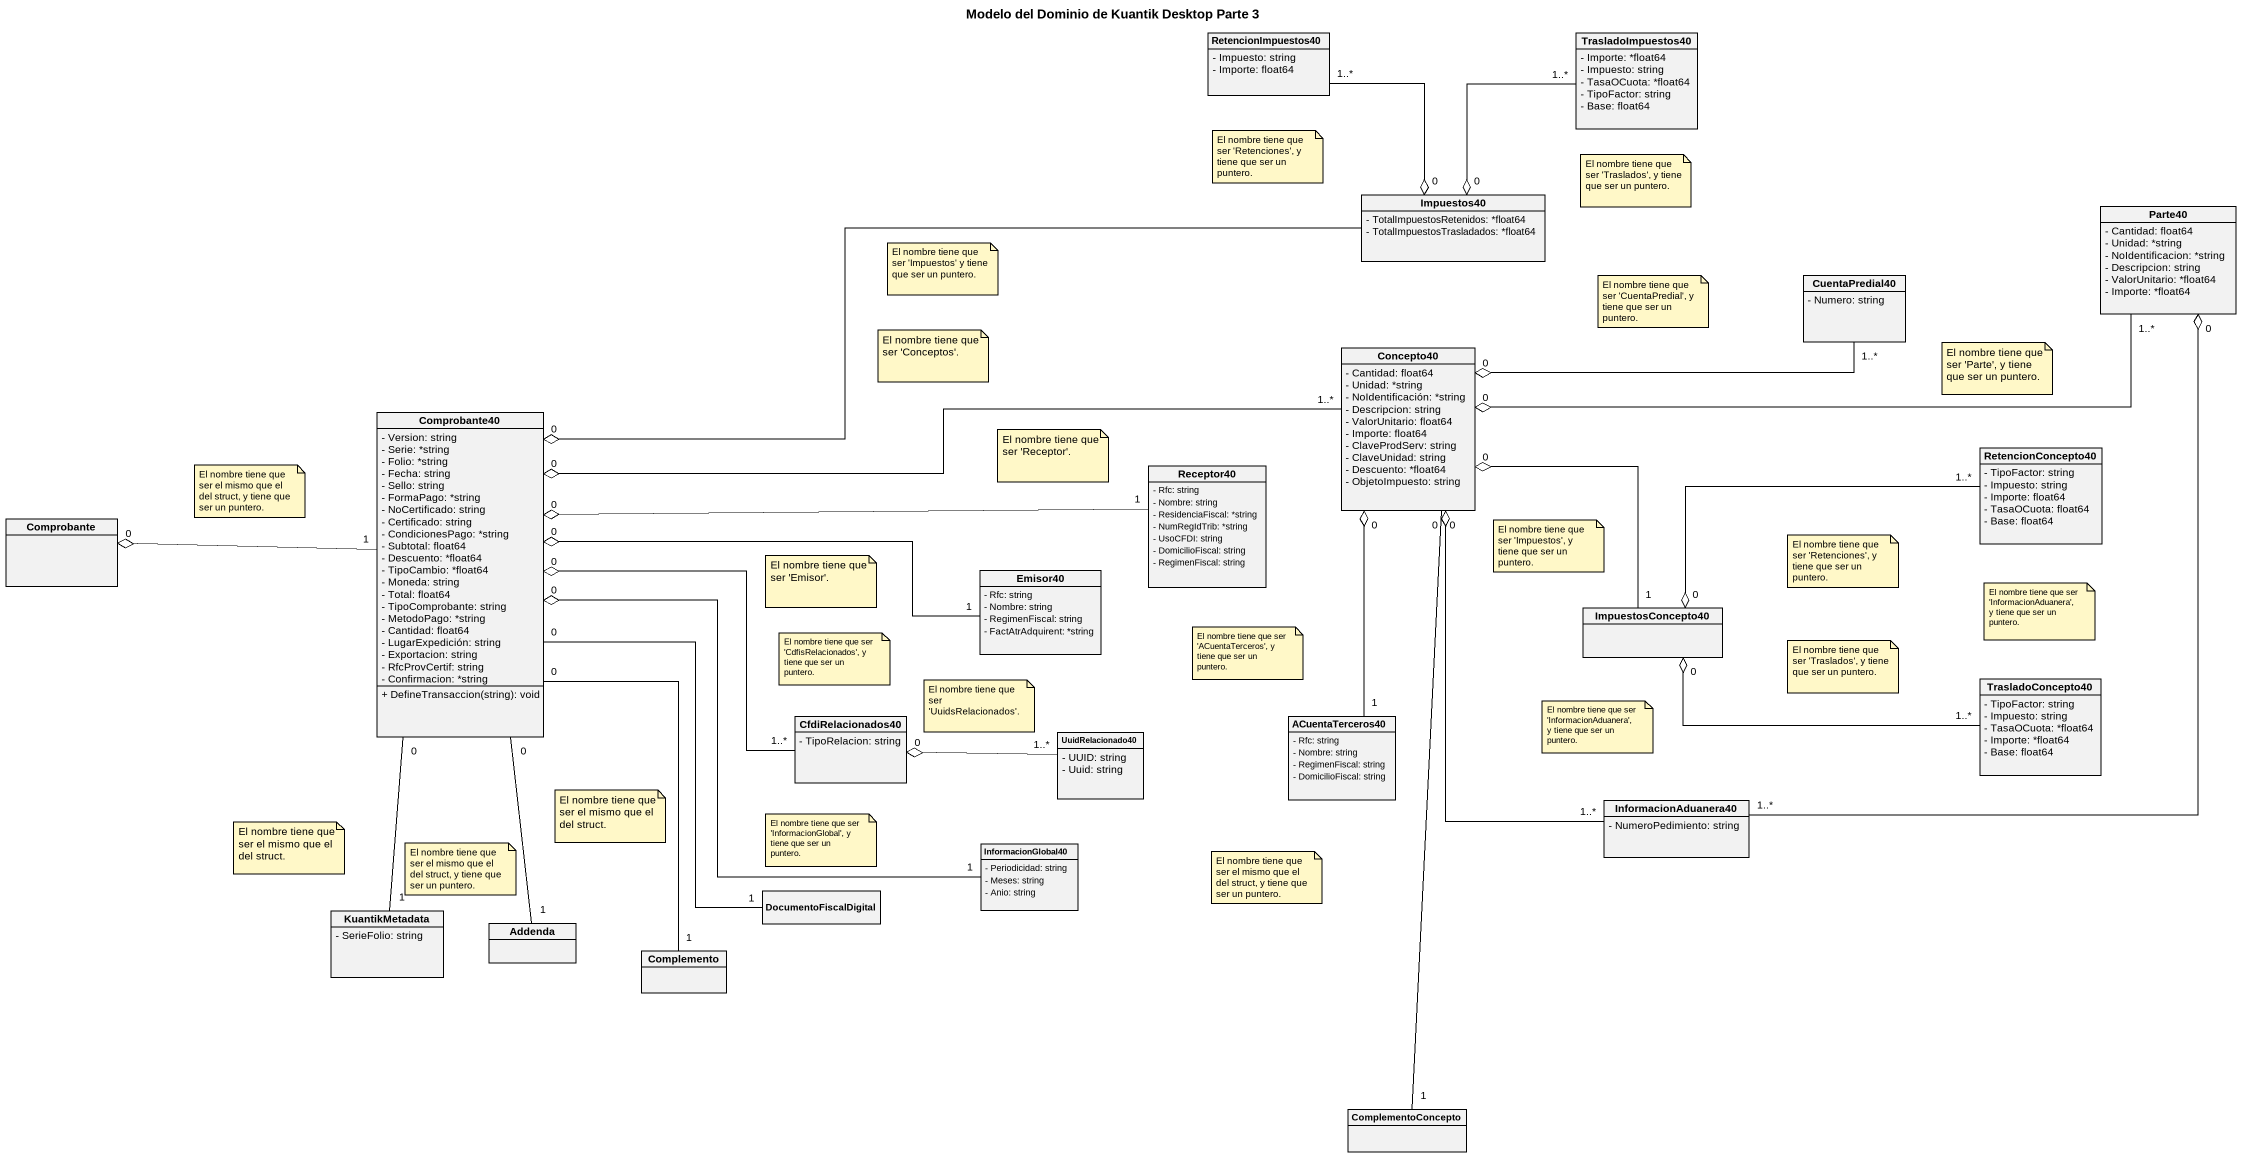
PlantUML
@startuml
title Modelo del Dominio de Kuantik Desktop Parte 3
hide circle
hide empty members
skinparam classAttributeIconSize 0
class RetencionImpuestos40 {
  - Impuesto: string
  - Importe: float64
}
class TrasladoImpuestos40 {
  - Importe: *float64
  - Impuesto: string
  - TasaOCuota: *float64
  - TipoFactor: string
  - Base: float64
}
class Impuestos40 {
  - TotalImpuestosRetenidos: *float64
  - TotalImpuestosTrasladados: *float64
}
class Parte40 {
  - Cantidad: float64
  - Unidad: *string
  - NoIdentificacion: *string
  - Descripcion: string
  - ValorUnitario: *float64
  - Importe: *float64
}
class CuentaPredial40 {
  - Numero: string
}
class Concepto40 {
  - Cantidad: float64
  - Unidad: *string
  - NoIdentificación: *string
  - Descripcion: string
  - ValorUnitario: float64
  - Importe: float64
  - ClaveProdServ: string
  - ClaveUnidad: string
  - Descuento: *float64
  - ObjetoImpuesto: string
}
class Comprobante40 {
  - Version: string
  - Serie: *string
  - Folio: *string
  - Fecha: string
  - Sello: string
  - FormaPago: *string
  - NoCertificado: string
  - Certificado: string
  - CondicionesPago: *string
  - Subtotal: float64
  - Descuento: *float64
  - TipoCambio: *float64
  - Moneda: string
  - Total: float64
  - TipoComprobante: string
  - MetodoPago: *string
  - Cantidad: float64
  - LugarExpedición: string
  - Exportacion: string
  - RfcProvCertif: string
  - Confirmacion: *string
  + DefineTransaccion(string): void
}
class RetencionConcepto40 {
  - TipoFactor: string
  - Impuesto: string
  - Importe: float64
  - TasaOCuota: float64
  - Base: float64
}
class Receptor40 {
  - Rfc: string
  - Nombre: string
  - ResidenciaFiscal: *string
  - NumRegIdTrib: *string
  - UsoCFDI: string
  - DomicilioFiscal: string
  - RegimenFiscal: string
}
class Comprobante
class Emisor40 {
  - Rfc: string
  - Nombre: string
  - RegimenFiscal: string
  - FactAtrAdquirent: *string
}
class ImpuestosConcepto40
class CfdiRelacionados40 {
  - TipoRelacion: string
}
class ACuentaTerceros40 {
  - Rfc: string
  - Nombre: string
  - RegimenFiscal: string
  - DomicilioFiscal: string
}
class TrasladoConcepto40 {
  - TipoFactor: string
  - Impuesto: string
  - TasaOCuota: *float64
  - Importe: *float64
  - Base: float64
}
class UuidRelacionado40 {
  - UUID: string
  - Uuid: string
}
class InformacionAduanera40 {
  - NumeroPedimiento: string
}
class InformacionGlobal40 {
  - Periodicidad: string
  - Meses: string
  - Anio: string
}
class KuantikMetadata {
  - SerieFolio: string
}
class Addenda
class DocumentoFiscalDigital
class Complemento
class ComplementoConcepto
RetencionImpuestos40 "1..*" --o "0" Impuestos40
TrasladoImpuestos40 "1..*" --o "0" Impuestos40
Impuestos40 -left-o "0" Comprobante40
Parte40 "1..*" -left-o "0" Concepto40
CuentaPredial40 "1..*" -left-o "0" Concepto40
Concepto40 "1..*" -left-o "0" Comprobante40
Comprobante40 "1" -left-o "0" Comprobante
RetencionConcepto40 "1..*" -left-o "0" ImpuestosConcepto40
Receptor40 "1" -left-o "0" Comprobante40
Emisor40 "1" -left-o "0" Comprobante40
ImpuestosConcepto40 "1" -up-o "0" Concepto40
CfdiRelacionados40 "1..*" -left-o "0" Comprobante40
ACuentaTerceros40 "1" -up-o "0" Concepto40
TrasladoConcepto40 "1..*" -left-o "0" ImpuestosConcepto40
UuidRelacionado40 "1..*" -left-o "0" CfdiRelacionados40
InformacionAduanera40 "1..*" -up-o "0" Parte40
InformacionAduanera40 "1..*" -up-o "0" Concepto40
InformacionGlobal40 "1" -left-o "0" Comprobante40
KuantikMetadata "1" -up- "0" Comprobante40
Addenda "1" -up- "0" Comprobante40
DocumentoFiscalDigital "1" -up- "0" Comprobante40
Complemento "1" -up- "0" Comprobante40
ComplementoConcepto "1" -up- "0" Concepto40
note as N1
  El nombre tiene que ser 'Retenciones', y tiene que ser un puntero.
end note
note as N2
  El nombre tiene que ser 'Traslados', y tiene que ser un puntero.
end note
note as N3
  El nombre tiene que ser 'Impuestos' y tiene que ser un puntero.
end note
note as N4
  El nombre tiene que ser 'CuentaPredial', y tiene que ser un puntero.
end note
note as N5
  El nombre tiene que ser 'Conceptos'.
end note
note as N6
  El nombre tiene que ser 'Parte', y tiene que ser un puntero.
end note
note as N7
  El nombre tiene que ser 'Receptor'.
end note
note as N8
  El nombre tiene que ser el mismo que el del struct, y tiene que ser un puntero.
end note
note as N9
  El nombre tiene que ser 'Impuestos', y tiene que ser un puntero.
end note
note as N10
  El nombre tiene que ser 'Retenciones', y tiene que ser un puntero.
end note
note as N11
  El nombre tiene que ser 'Emisor'.
end note
note as N12
  El nombre tiene que ser 'InformacionAduanera', y tiene que ser un puntero.
end note
note as N13
  El nombre tiene que ser 'ACuentaTerceros', y tiene que ser un puntero.
end note
note as N14
  El nombre tiene que ser 'CdfisRelacionados', y tiene que ser un puntero.
end note
note as N15
  El nombre tiene que ser 'Traslados', y tiene que ser un puntero.
end note
note as N16
  El nombre tiene que ser 'UuidsRelacionados'.
end note
note as N17
  El nombre tiene que ser 'InformacionAduanera', y tiene que ser un puntero.
end note
note as N18
  El nombre tiene que ser el mismo que el del struct.
end note
note as N19
  El nombre tiene que ser el mismo que el del struct.
end note
note as N20
  El nombre tiene que ser el mismo que el del struct, y tiene que ser un puntero.
end note
note as N21
  El nombre tiene que ser 'InformacionGlobal', y tiene que ser un puntero.
end note
note as N22
  El nombre tiene que ser el mismo que el del struct, y tiene que ser un puntero.
end note
@enduml
